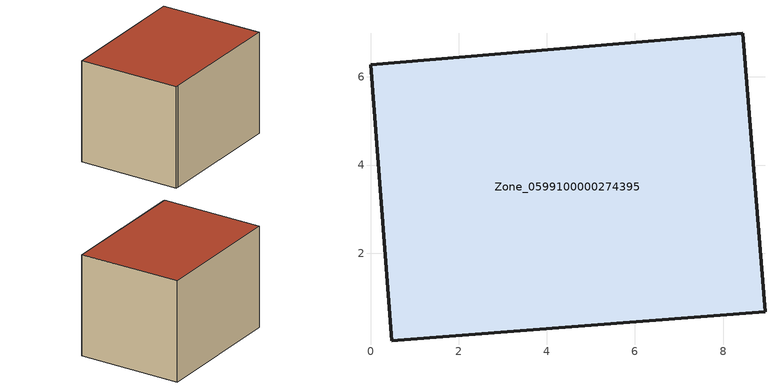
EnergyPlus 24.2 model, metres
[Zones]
Zone_0599100000274395
 floor ground (C_G): 0.62,0.03 0.48,0.01 0,6.27 8.45,6.99 8.95,0.67 z0
 wall outside (C_F): 8.95,0.67 8.45,6.99 0,6.27 0.48,0.01 0.62,0.03 8.95,0.67 z0:6.23
 roof outside (C_R): 0.48,0.01 0.62,0.03 8.95,0.67 8.45,6.99 0,6.27 z6.23
[BUILDING]
Pand.0599100000274395: North Axis=0; Terrain=City; Loads Convergence Tolerance Value=0.04; Temperature Convergence Tolerance Value=0.4; Solar Distribution=FullExterior; Maximum Number of Warmup Days=25; Minimum Number of Warmup Days=1
[Site:Location]
Rotterdam.The.Hague.AP_ZH_NLD Design_Conditions: Latitude=51.96; Longitude=4.45; Time Zone=1; Elevation=-4.5
[SITE:GROUNDTEMPERATURE:BUILDINGSURFACE]
18, 18, 18, 18, 18, 18, 18, 18, 18, 18, 18, 18
[MATERIAL] Thermal Absorptance=0.9; Solar Absorptance=0.7; Visible Absorptance=0.7
Name | Roughness | Thickness | Conductivity | Density | Specific Heat
G.TI.1946-1964 | MediumSmooth | 0.15 | 1 | 540 | 1210
F.TI.1946-1964 | Rough | 0.3 | 0.857143 | 1920 | 840
R.TI.1946-1964 | MediumRough | 0.2 | 0.277778 | 1500 | 1000
[CONSTRUCTION]
C_G: G.TI.1946-1964
C_F: F.TI.1946-1964
C_R: R.TI.1946-1964
[ZONE]
Zone_0599100000274395: Type=1; Multiplier=1; Ceiling Height=Autocalculate; Volume=Autocalculate; Floor Area=autocalculate; Part of Total Floor Area=Yes
[ZONEINFILTRATION:DESIGNFLOWRATE]
Infil_Zone_0599100000274395: Zone or ZoneList or Space or SpaceList=Zone_0599100000274395; Schedule=AlwaysOn; Design Flow Rate Calculation Method=Flow/Area; Flow Rate per Floor Area=0.003; Constant Term Coefficient=1; Temperature Term Coefficient=0; Velocity Term Coefficient=0; Velocity Squared Term Coefficient=0
[HVACTEMPLATE:ZONE:IDEALLOADSAIRSYSTEM]
Zone_0599100000274395: Maximum Heating Supply Air Temperature=50; Minimum Cooling Supply Air Temperature=13; Maximum Heating Supply Air Humidity Ratio=0.0156; Minimum Cooling Supply Air Humidity Ratio=0.0077; Heating Limit=NoLimit; Cooling Limit=NoLimit; Dehumidification Control Type=ConstantSensibleHeatRatio; Cooling Sensible Heat Ratio=0.7; Dehumidification Setpoint=60; Humidification Control Type=None; Humidification Setpoint=30; Outdoor Air Method=None; Outdoor Air Flow Rate per Person=0.00944; Outdoor Air Flow Rate per Zone Floor Area=0; Outdoor Air Flow Rate per Zone=0; Demand Controlled Ventilation Type=None; Outdoor Air Economizer Type=NoEconomizer; Heat Recovery Type=None; Sensible Heat Recovery Effectiveness=0.7; Latent Heat Recovery Effectiveness=0.65
[ZONECONTROL:THERMOSTAT]
ThermostatControl_Zone_0599100000274395: Zone or ZoneList=Zone_0599100000274395; Control Type Schedule=DualSetpointControlType; Control 1=Thermostat_Zone_0599100000274395; Temperature Difference Between Cutout And Setpoint=0
[THERMOSTATSETPOINT:DUALSETPOINT]
Thermostat_Zone_0599100000274395: Heating Setpoint Temperature Schedule=HeatingSetpoint_Zone_0599100000274395; Cooling Setpoint Temperature Schedule=CoolingSetpoint_Zone_0599100000274395
[SCHEDULE:COMPACT]
HeatingSetpoint_Zone_0599100000274395: Through: 12/31, For: AllDays, Until: 24:00, 21
CoolingSetpoint_Zone_0599100000274395: Through: 12/31, For: AllDays, Until: 24:00, 24
DualSetpointControlType: Through: 12/31, For: AllDays, Until: 24:00, 4
AlwaysOn: Through: 12/31, For: AllDays, Until: 24:00, 1
